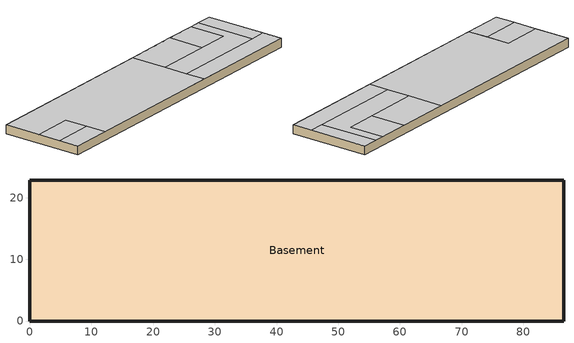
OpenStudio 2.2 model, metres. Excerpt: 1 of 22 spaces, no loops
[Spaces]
Basement
 floor ground: 86.56,22.86 86.56,0 0,0 0,22.86 z-2.44
 wall ground: 0,22.86 0,0 86.56,0 86.56,22.86 0,22.86 z-2.44:0
 ceiling to Retail_1_Flr_1: 11.58,0 11.58,5.79 0,5.79 0,0 z0
 ceiling to Laundry_Flr_1: 86.56,5.79 86.56,22.86 81.99,22.86 81.99,5.79 z0
 ceiling to Lobby_Flr_1: 81.99,5.79 81.99,22.86 78.94,22.86 78.94,12.5 53.95,12.5 53.95,5.79 z0; 53.95,0 53.95,22.86 0,22.86 0,12.5 11.58,12.5 11.58,0 z0
 ceiling to Cafe_Flr_1: 86.56,0 86.56,5.79 53.95,5.79 53.95,0 z0
 ceiling to Mech_Flr_1: 69.8,12.5 69.8,22.86 53.95,22.86 53.95,12.5 z0
 ceiling to Storage_Flr_1: 78.94,12.5 78.94,22.86 69.8,22.86 69.8,12.5 z0
 ceiling to Retail_2_Flr_1: 11.58,5.79 11.58,12.5 0,12.5 0,5.79 z0
[Schedule:Ruleset]
Name | Default Day Schedule
NECB-B-Electric-Equipment | NECB-B-Electric-Equipment Default
NECB-C-Occupancy | NECB-C-Occupancy Default
NECB-C-Lighting | NECB-C-Lighting Default
NECB-C-Electric-Equipment | NECB-C-Electric-Equipment Default
NECB-H-Occupancy | NECB-H-Occupancy Default
NECB-H-Lighting | NECB-H-Lighting Default
NECB-H-Electric-Equipment | NECB-H-Electric-Equipment Default
[Schedule:Day]
Clothing Schedule Summer Clothes: 24, 0, 0.5
NECB-E-Occupancy Default|Wkdy Day: 8, 0, 0, 9, 0, 0.2, 10, 0, 0.7, 14, 0, 0.9, 15, 0, 0.5, 16, 0, 0.9, 18, 0, 0.8, 19, 0, 0.2, 24, 0, 0
NECB-E-Occupancy Sat Day: 9, 0, 0, 13, 0, 0.2, 17, 0, 0.1, 24, 0, 0
NECB-E-Occupancy Sun|Hol Day: 24, 0, 0
NECB-E-Lighting Default|Wkdy Day; NECB-E-Electric-Equipment Default|Wkdy Day: 8, 0, 0.05, 9, 0, 0.4, 10, 0, 0.7, 18, 0, 0.9, 19, 0, 0.4, 24, 0, 0.05
NECB-E-Lighting Sat Day; NECB-E-Electric-Equipment Sat Day: 9, 0, 0.05, 10, 0, 0.5, 15, 0, 0.9, 16, 0, 0.7, 17, 0, 0.5, 24, 0, 0.05
NECB-E-Lighting Sun|Hol Day; NECB-E-Electric-Equipment Sun|Hol Day: 24, 0, 0.05
NECB-E-Thermostat Setpoint-Heating Default|Wkdy Day: 7, 0, 18, 8, 0, 20, 19, 0, 22, 24, 0, 18
NECB-E-Thermostat Setpoint-Heating Sat Day: 8, 0, 18, 9, 0, 20, 17, 0, 22, 24, 0, 18
NECB-E-Thermostat Setpoint-Heating Sun|Hol Day: 24, 0, 18
NECB-E-Thermostat Setpoint-Cooling Default|Wkdy Day: 7, 0, 35, 19, 0, 24, 24, 0, 35
NECB-E-Thermostat Setpoint-Cooling Sat Day: 8, 0, 35, 17, 0, 24, 24, 0, 35
NECB-E-Thermostat Setpoint-Cooling Sun|Hol Day: 24, 0, 35
NECB-B-Occupancy Default|Wkdy Day: 1, 0, 0.3, 2, 0, 0.1, 9, 0, 0, 10, 0, 0.1, 11, 0, 0.2, 12, 0, 0.5, 13, 0, 0.9, 14, 0, 0.8, 15, 0, 0.5, 17, 0, 0.2, 18, 0, 0.3, 19, 0, 0.6, 22, 0, 0.9, 23, 0, 0.6, 24, 0, 0.4
NECB-B-Occupancy Sat Day: 1, 0, 0.5, 2, 0, 0.3, 9, 0, 0, 10, 0, 0.1, 11, 0, 0.2, 12, 0, 0.5, 13, 0, 0.9, 14, 0, 0.8, 15, 0, 0.5, 17, 0, 0.2, 18, 0, 0.3, 19, 0, 0.6, 22, 0, 0.9, 24, 0, 0.6
NECB-B-Occupancy Sun|Hol Day: 1, 0, 0.1, 2, 0, 0.3, 10, 0, 0, 11, 0, 0.1, 12, 0, 0.4, 14, 0, 0.5, 15, 0, 0.4, 18, 0, 0.2, 19, 0, 0.5, 21, 0, 0.7, 22, 0, 0.5, 23, 0, 0.3, 24, 0, 0.1
NECB-B-Lighting Default|Wkdy Day; NECB-B-Lighting Sat Day; NECB-B-Electric-Equipment Default; NECB-B-Electric-Equipment Default|Wkdy Day; NECB-B-Electric-Equipment Sat Day: 1, 0, 0.9, 2, 0, 0.5, 9, 0, 0.1, 10, 0, 0.5, 11, 0, 0.7, 24, 0, 0.9
NECB-B-Lighting Sun|Hol Day; NECB-B-Electric-Equipment Sun|Hol Day: 2, 0, 0.5, 10, 0, 0.1, 11, 0, 0.5, 23, 0, 0.9, 24, 0, 0.5
NECB-B-Thermostat Setpoint-Heating Default|Wkdy Day; NECB-B-Thermostat Setpoint-Heating Sat Day: 2, 0, 22, 8, 0, 18, 9, 0, 20, 24, 0, 22
NECB-B-Thermostat Setpoint-Heating Sun|Hol Day: 1, 0, 18, 2, 0, 22, 9, 0, 18, 10, 0, 20, 23, 0, 22, 24, 0, 18
NECB-B-Thermostat Setpoint-Cooling Default|Wkdy Day; NECB-B-Thermostat Setpoint-Cooling Sat Day: 1, 0, 24, 8, 0, 35, 24, 0, 24
NECB-B-Thermostat Setpoint-Cooling Sun|Hol Day: 9, 0, 35, 23, 0, 24, 24, 0, 35
NECB-C-Occupancy Default; NECB-C-Occupancy Default|Wkdy Day: 8, 0, 0, 9, 0, 0.1, 10, 0, 0.2, 12, 0, 0.5, 16, 0, 0.7, 17, 0, 0.8, 18, 0, 0.7, 19, 0, 0.5, 21, 0, 0.3, 24, 0, 0
NECB-C-Occupancy Sat Day: 8, 0, 0, 9, 0, 0.1, 10, 0, 0.2, 11, 0, 0.5, 12, 0, 0.6, 13, 0, 0.8, 16, 0, 0.9, 17, 0, 0.8, 18, 0, 0.7, 19, 0, 0.5, 21, 0, 0.2, 24, 0, 0
NECB-C-Occupancy Sun|Hol Day: 10, 0, 0, 11, 0, 0.1, 13, 0, 0.2, 18, 0, 0.4, 19, 0, 0.2, 24, 0, 0
NECB-C-Lighting Default; NECB-C-Lighting Default|Wkdy Day; NECB-C-Lighting Sat Day; NECB-C-Electric-Equipment Default; NECB-C-Electric-Equipment Default|Wkdy Day; NECB-C-Electric-Equipment Sat Day: 8, 0, 0.05, 9, 0, 0.5, 19, 0, 0.9, 20, 0, 0.6, 21, 0, 0.5, 24, 0, 0.05
NECB-C-Lighting Sun|Hol Day; NECB-C-Electric-Equipment Sun|Hol Day: 10, 0, 0.05, 11, 0, 0.5, 18, 0, 0.9, 19, 0, 0.6, 24, 0, 0.05
NECB-C-Thermostat Setpoint-Heating Default|Wkdy Day; NECB-C-Thermostat Setpoint-Heating Sat Day: 7, 0, 18, 8, 0, 20, 21, 0, 22, 24, 0, 18
NECB-C-Thermostat Setpoint-Heating Sun|Hol Day: 9, 0, 18, 10, 0, 20, 19, 0, 22, 24, 0, 18
NECB-C-Thermostat Setpoint-Cooling Default|Wkdy Day; NECB-C-Thermostat Setpoint-Cooling Sat Day: 7, 0, 35, 21, 0, 24, 24, 0, 35
NECB-C-Thermostat Setpoint-Cooling Sun|Hol Day: 9, 0, 35, 19, 0, 24, 24, 0, 35
NECB-H-Occupancy Default; NECB-H-Occupancy Default|Wkdy Day; NECB-H-Occupancy Sat Day; NECB-H-Occupancy Sun|Hol Day; NECB-H-Lighting Default; NECB-H-Lighting Default|Wkdy Day; NECB-H-Lighting Sat Day; NECB-H-Lighting Sun|Hol Day; NECB-H-Electric-Equipment Default; NECB-H-Electric-Equipment Default|Wkdy Day; NECB-H-Electric-Equipment Sat Day; NECB-H-Electric-Equipment Sun|Hol Day: 24, 0, 0.9
NECB-H-Thermostat Setpoint-Heating Default|Wkdy Day; NECB-H-Thermostat Setpoint-Heating Sat Day; NECB-H-Thermostat Setpoint-Heating Sun|Hol Day; NECB-F-Thermostat Setpoint-Heating Default|Wkdy Day; NECB-F-Thermostat Setpoint-Heating Sat Day; NECB-F-Thermostat Setpoint-Heating Sun|Hol Day: 1, 0, 22, 7, 0, 18, 8, 0, 20, 24, 0, 22
NECB-H-Thermostat Setpoint-Cooling Default|Wkdy Day; NECB-H-Thermostat Setpoint-Cooling Sat Day; NECB-H-Thermostat Setpoint-Cooling Sun|Hol Day; NECB-F-Thermostat Setpoint-Cooling Default|Wkdy Day; NECB-F-Thermostat Setpoint-Cooling Sat Day; NECB-F-Thermostat Setpoint-Cooling Sun|Hol Day: 24, 0, 24
NECB-F-Occupancy Default|Wkdy Day: 7, 0, 0.9, 8, 0, 0.7, 10, 0, 0.4, 16, 0, 0.2, 17, 0, 0.3, 20, 0, 0.5, 22, 0, 0.7, 23, 0, 0.8, 24, 0, 0.9
NECB-F-Occupancy Sat Day: 1, 0, 0.7, 7, 0, 0.9, 8, 0, 0.7, 10, 0, 0.5, 18, 0, 0.3, 19, 0, 0.5, 22, 0, 0.6, 24, 0, 0.7
NECB-F-Occupancy Sun|Hol Day: 1, 0, 0.8, 9, 0, 0.7, 12, 0, 0.5, 14, 0, 0.3, 17, 0, 0.2, 18, 0, 0.3, 20, 0, 0.4, 22, 0, 0.6, 24, 0, 0.8
NECB-F-Lighting Default|Wkdy Day; NECB-F-Electric-Equipment Default|Wkdy Day: 1, 0, 0.3, 3, 0, 0.2, 6, 0, 0.1, 7, 0, 0.2, 8, 0, 0.4, 9, 0, 0.5, 11, 0, 0.4, 12, 0, 0.3, 19, 0, 0.2, 20, 0, 0.6, 21, 0, 0.8, 22, 0, 0.9, 23, 0, 0.8, 24, 0, 0.6
NECB-F-Lighting Sat Day; NECB-F-Electric-Equipment Sat Day: 1, 0, 0.3, 3, 0, 0.2, 7, 0, 0.1, 9, 0, 0.3, 11, 0, 0.4, 12, 0, 0.3, 19, 0, 0.2, 20, 0, 0.6, 23, 0, 0.7, 24, 0, 0.6
NECB-F-Lighting Sun|Hol Day; NECB-F-Electric-Equipment Sun|Hol Day: 3, 0, 0.3, 7, 0, 0.2, 8, 0, 0.3, 10, 0, 0.4, 14, 0, 0.3, 19, 0, 0.2, 20, 0, 0.5, 21, 0, 0.7, 22, 0, 0.8, 23, 0, 0.6, 24, 0, 0.5
[Schedule:Rule] Date Specification Type=DateRange; Start Month=1; Start Day=1; End Month=12; End Day=31
Name | Schedule Ruleset | Rule Order | Day Schedule | Apply Monday | Apply Tuesday | Apply Wednesday | Apply Thursday | Apply Friday | Apply Saturday | Apply Sunday
Schedule Rule 23 | NECB-B-Electric-Equipment | 2 | NECB-B-Electric-Equipment Default|Wkdy Day | Yes | Yes | Yes | Yes | Yes
Schedule Rule 24 | NECB-B-Electric-Equipment | 1 | NECB-B-Electric-Equipment Sat Day |  |  |  |  |  | Yes
Schedule Rule 25 | NECB-B-Electric-Equipment | 0 | NECB-B-Electric-Equipment Sun|Hol Day |  |  |  |  |  |  | Yes
Schedule Rule 32 | NECB-C-Occupancy | 2 | NECB-C-Occupancy Default|Wkdy Day | Yes | Yes | Yes | Yes | Yes
Schedule Rule 33 | NECB-C-Occupancy | 1 | NECB-C-Occupancy Sat Day |  |  |  |  |  | Yes
Schedule Rule 34 | NECB-C-Occupancy | 0 | NECB-C-Occupancy Sun|Hol Day |  |  |  |  |  |  | Yes
Schedule Rule 35 | NECB-C-Lighting | 2 | NECB-C-Lighting Default|Wkdy Day | Yes | Yes | Yes | Yes | Yes
Schedule Rule 36 | NECB-C-Lighting | 1 | NECB-C-Lighting Sat Day |  |  |  |  |  | Yes
Schedule Rule 37 | NECB-C-Lighting | 0 | NECB-C-Lighting Sun|Hol Day |  |  |  |  |  |  | Yes
Schedule Rule 38 | NECB-C-Electric-Equipment | 2 | NECB-C-Electric-Equipment Default|Wkdy Day | Yes | Yes | Yes | Yes | Yes
Schedule Rule 39 | NECB-C-Electric-Equipment | 1 | NECB-C-Electric-Equipment Sat Day |  |  |  |  |  | Yes
Schedule Rule 40 | NECB-C-Electric-Equipment | 0 | NECB-C-Electric-Equipment Sun|Hol Day |  |  |  |  |  |  | Yes
Schedule Rule 47 | NECB-H-Occupancy | 2 | NECB-H-Occupancy Default|Wkdy Day | Yes | Yes | Yes | Yes | Yes
Schedule Rule 48 | NECB-H-Occupancy | 1 | NECB-H-Occupancy Sat Day |  |  |  |  |  | Yes
Schedule Rule 49 | NECB-H-Occupancy | 0 | NECB-H-Occupancy Sun|Hol Day |  |  |  |  |  |  | Yes
Schedule Rule 50 | NECB-H-Lighting | 2 | NECB-H-Lighting Default|Wkdy Day | Yes | Yes | Yes | Yes | Yes
Schedule Rule 51 | NECB-H-Lighting | 1 | NECB-H-Lighting Sat Day |  |  |  |  |  | Yes
Schedule Rule 52 | NECB-H-Lighting | 0 | NECB-H-Lighting Sun|Hol Day |  |  |  |  |  |  | Yes
Schedule Rule 53 | NECB-H-Electric-Equipment | 2 | NECB-H-Electric-Equipment Default|Wkdy Day | Yes | Yes | Yes | Yes | Yes
Schedule Rule 54 | NECB-H-Electric-Equipment | 1 | NECB-H-Electric-Equipment Sat Day |  |  |  |  |  | Yes
Schedule Rule 55 | NECB-H-Electric-Equipment | 0 | NECB-H-Electric-Equipment Sun|Hol Day |  |  |  |  |  |  | Yes
